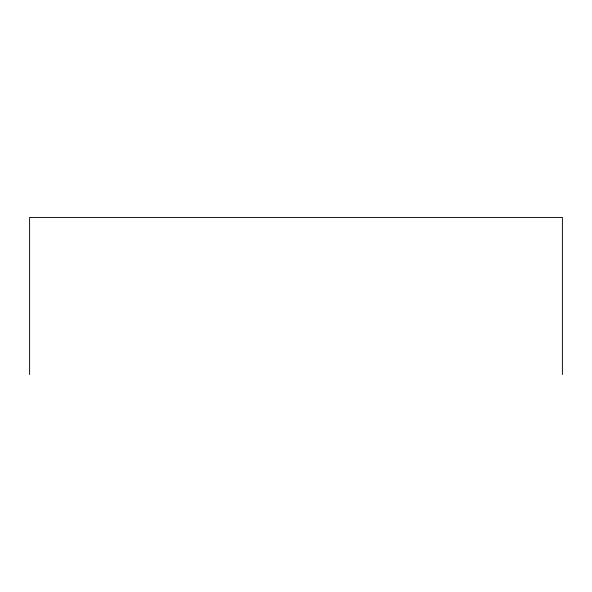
<?xml version="1.0" encoding="UTF-8"?>
<svg xmlns="http://www.w3.org/2000/svg" width="592" height="592" viewBox="0 0 592 592"><rect width="100%" height="100%" fill="white"/><g stroke="black" fill="none" stroke-linecap="round" stroke-linejoin="round"><path stroke-width="0.89" d="M562.4 374.566L562.4 217.434L29.6 217.434L29.6 374.566"/></g></svg>
